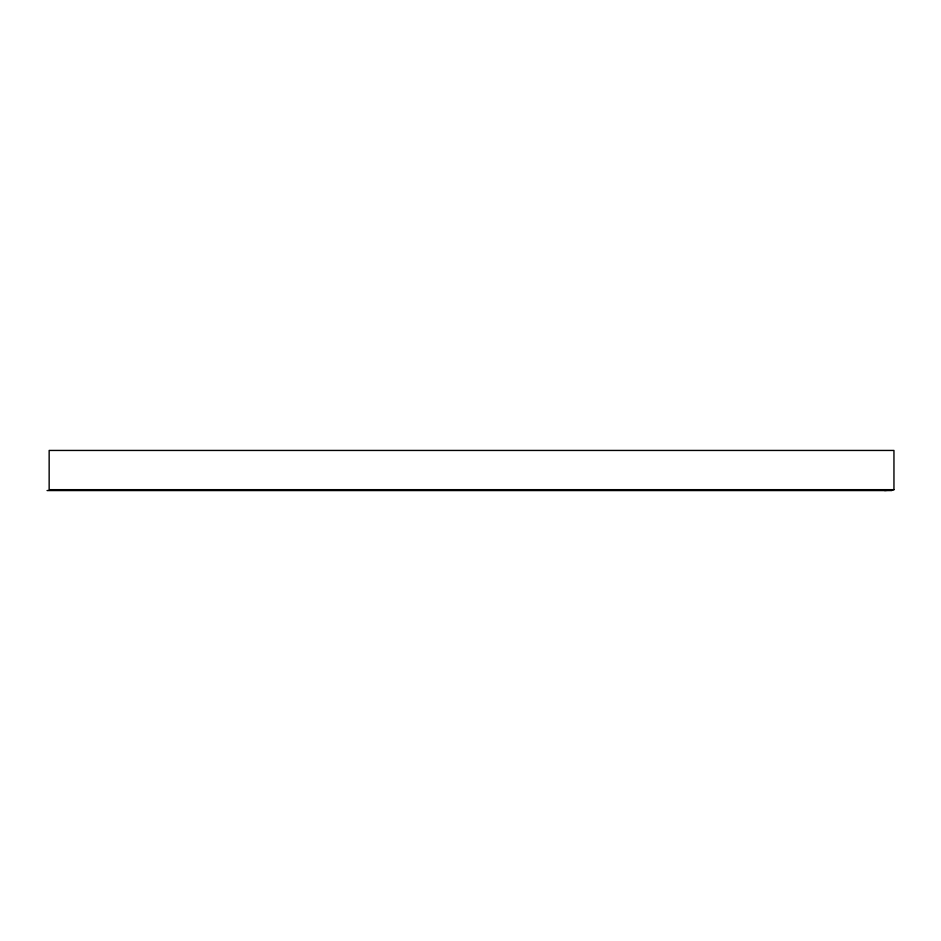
<?xml version="1.0" encoding="UTF-8"?>
<svg xmlns="http://www.w3.org/2000/svg" width="941" height="941" viewBox="0 0 941 941"><rect width="100%" height="100%" fill="white"/><g stroke="black" fill="none" stroke-linecap="round" stroke-linejoin="round"><path stroke-width="1.41" d="M884.646 490.555L893.95 489.673L893.95 450.445L49.155 450.445L49.155 489.673L893.95 489.673M47.05 490.555L891.845 490.555"/></g></svg>
